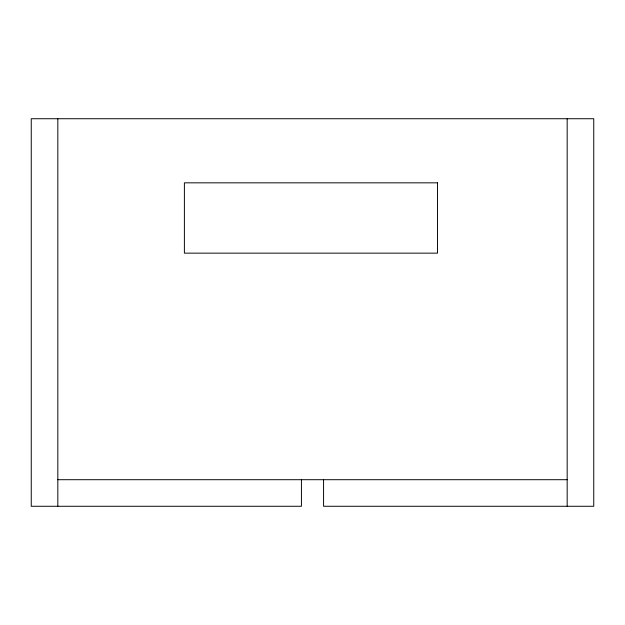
<?xml version="1.0" encoding="UTF-8"?>
<svg xmlns="http://www.w3.org/2000/svg" width="625" height="625" viewBox="0 0 625 625"><rect width="100%" height="100%" fill="white"/><g stroke="black" fill="none" stroke-linecap="round" stroke-linejoin="round"><path stroke-width="0.94" d="M57.828 479.703L567.172 479.703M567.172 118.727L567.172 506.273M323.57 479.703L323.57 506.273L593.75 506.273L593.75 118.727L31.25 118.727L31.25 506.273L301.43 506.273L301.43 479.703M57.828 118.727L57.828 506.273M437.516 182.836L184.391 182.836L184.391 253.148L437.516 253.148L437.516 182.836"/></g></svg>
